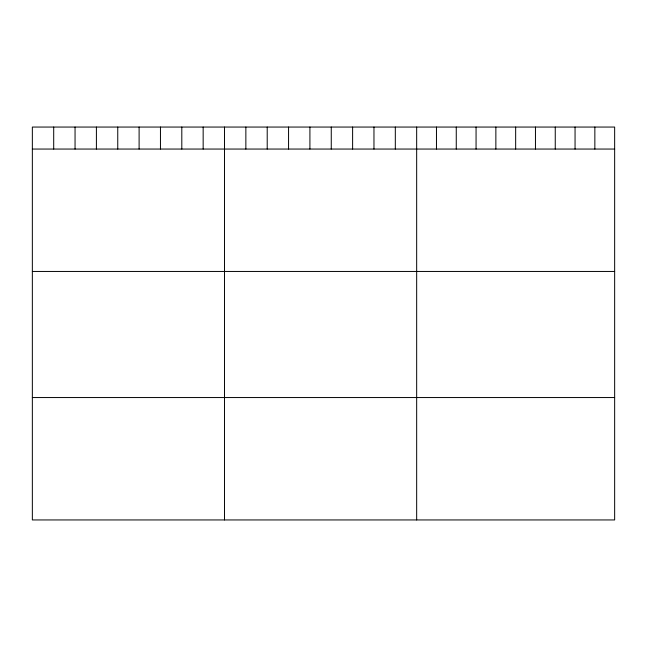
<?xml version="1.0" encoding="UTF-8"?>
<svg xmlns="http://www.w3.org/2000/svg" width="647" height="647" viewBox="0 0 647 647"><rect width="100%" height="100%" fill="white"/><g stroke="black" fill="none" stroke-linecap="round" stroke-linejoin="round"><path stroke-width="0.97" d="M614.65 149.053L614.65 519.945L32.35 519.945L32.35 127.055L614.65 127.055L614.65 149.053L32.35 149.053M32.35 271.449L614.65 271.449M32.35 397.549L614.65 397.549M594.852 127.055L594.852 149.053M575.054 127.055L575.054 149.053M555.255 127.055L555.255 149.053M535.457 127.055L535.457 149.053M515.659 127.055L515.659 149.053M495.861 127.055L495.861 149.053M476.063 127.055L476.063 149.053M456.264 127.055L456.264 149.053M436.466 127.055L436.466 149.053M416.668 127.055L416.668 519.945M395.317 127.055L395.317 149.053M373.966 127.055L373.966 149.053M352.615 127.055L352.615 149.053M331.264 127.055L331.264 149.053M309.913 127.055L309.913 149.053M288.562 127.055L288.562 149.053M267.211 127.055L267.211 149.053M245.86 127.055L245.86 149.053M224.509 127.055L224.509 519.945M203.158 127.055L203.158 149.053M181.807 127.055L181.807 149.053M160.456 127.055L160.456 149.053M139.105 127.055L139.105 149.053M117.754 127.055L117.754 149.053M96.403 127.055L96.403 149.053M75.052 127.055L75.052 149.053M53.701 127.055L53.701 149.053"/></g></svg>
